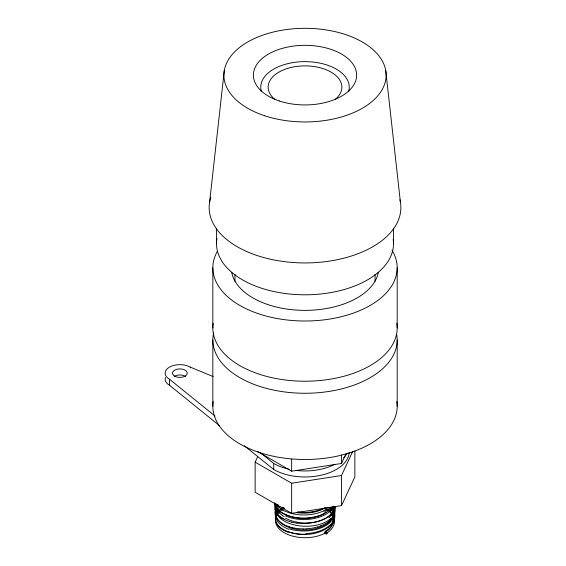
<?xml version="1.0" encoding="UTF-8"?>
<svg xmlns="http://www.w3.org/2000/svg" width="566" height="566" viewBox="0 0 566 566"><rect width="100%" height="100%" fill="white"/><g stroke="black" fill="none" stroke-linecap="round" stroke-linejoin="round"><path stroke-width="0.85" d="M234.961 281.373L234.961 274.361M209.611 202.161L224.292 70.538M354.875 451.031L354.875 476.834L341.51 505.622L291.653 513.334L255.153 492.257L255.153 462.153L257.749 456.557M257.438 451.427L291.653 471.188L341.51 463.476L345.968 453.875M341.51 505.622L341.51 475.518L352.646 451.527M332.695 512.336L330.933 514.345M278.012 511.735L279.724 509.994M331.082 519.432L329.03 521.314M329.193 511.112C335.468 516.708 333.806 528.863 324.827 532.111A1.472 0.821 58.3 0 0 325.91 533.894L327.148 533.08M325.903 512.725L322.995 514.211M315.764 511.155L312.149 511.897M312.856 517.31L309.17 517.848M255.153 462.153L291.653 483.23L341.51 475.518M306.906 528.899L303.213 529.005M292.53 527.788L289.276 526.889M290.075 532.429L287.04 531.361M219.629 425.766L169.446 385.205L169.446 379.185A14.751 8.511 0 0 1 169.446 367.143A14.751 8.511 0 0 1 190.303 367.143L213.113 376.546M284.769 514.345L282.116 512.923M324.827 532.111L325.867 532.712L325.832 531.531A1.472 0.821 58.3 0 1 326.915 533.313A1.472 0.821 58.3 0 1 325.91 533.894M282.809 518.725L280.453 517.175M325.867 508.48L329.157 510.893A29.496 17.03 0 0 0 324.58 507.928M169.446 379.185L215.066 416.06M260.693 452.934L273.732 463.476A44.247 25.541 0 0 0 289.085 469.242M244.399 445.789L273.732 469.497A44.247 25.541 0 0 0 321.24 475.192A44.247 25.541 0 0 0 349.229 452.312M276.357 507.702L275.274 505.742A30.819 16.881 0.2 0 1 274.496 502.693M333.006 509.393L334.067 511.523M275.699 511.706L274.977 509.711M385.736 70.538L400.41 202.161M397.19 267.796L397.19 328.004M397.19 340.046L397.19 406.275M393.497 228.735L393.497 243.713M375.067 274.361L375.067 281.373M341.51 454.873L341.51 463.476M291.653 459.146L291.653 471.188M291.653 483.23L291.653 513.334M284.153 508.537L284.153 508.629A29.496 17.03 0 0 0 284.153 532.712A29.496 17.03 0 0 0 325.867 532.712M273.732 463.476L273.732 469.497M216.523 228.735L216.523 243.713M212.837 267.796L212.837 328.004M212.837 340.046L212.837 406.275M190.303 367.143L190.303 367.893M327.014 533.009A29.51 17.709 -1.6 0 0 333.692 525.305A29.807 18.055 -0.4 0 0 334.301 518.753L333.572 516.595A29.765 17.999 0.8 0 0 329.023 510.596M326.667 508.891A29.248 17.567 1.5 0 1 328.966 510.617M325.457 508.049A29.835 17.815 1.9 0 1 326.731 508.855M279.646 509.959A29.906 16.683 1.9 0 1 282.908 507.582M277.934 511.721A29.941 16.456 0.9 0 0 275.359 517.508A29.382 16.096 0 0 0 275.543 520.501A29.913 16.393 -0.3 0 0 278.083 525.255A29.425 16.195 -1 0 0 279.745 527.017M287.132 531.297A29.963 16.57 -1.4 0 1 279.816 526.988M290.16 532.344A30.026 16.93 -2.2 0 0 300.369 534.12A29.467 16.916 -2.5 0 0 305.796 534.254M334.754 517.048A29.849 17.242 -2.5 0 1 305.767 533.611M334.11 511.523A30.111 18.254 -0.2 0 1 334.782 517.048M331.591 507.327A30.147 18.197 1 0 1 333.07 509.379M277.956 505.799A30.239 16.81 1.7 0 1 278.805 504.907M276.067 508.629A29.701 16.329 0.9 0 1 278.012 505.813M276.031 508.629A30.224 16.584 0.7 0 0 275.019 513.624A30.005 16.435 -0.1 0 0 282.491 523.614M289.36 526.812A30.309 16.817 -1.6 0 1 282.384 523.67M303.227 528.899A30.338 17.185 -2.3 0 1 292.601 527.689M317.526 526.939A30.316 17.596 -2.5 0 1 306.892 528.793M320.837 525.899A29.814 17.567 -2.3 0 1 317.583 527.01M328.945 521.279A30.359 18.027 -2.1 0 1 320.773 525.835M334.775 513.1A30.422 18.345 -1.2 0 1 331.004 519.404M334.796 513.1A29.849 18.091 -0.3 0 0 335.178 509.747A30.231 18.324 0.1 0 0 334.739 506.386M275.005 509.704A30.557 16.754 0.4 0 1 275.472 503.627M280.545 517.14A30.55 16.782 -0.8 0 1 275.748 511.699M291.815 522.135A30.606 17.044 -1.8 0 1 282.908 518.675M296.966 523.175A30.055 17.008 -2.3 0 1 291.759 522.199M306.164 523.444A30.585 17.412 -2.4 0 1 297.009 523.09M324.707 518.569A30.366 17.553 -2.5 0 1 306.156 523.274M330.855 514.317A30.67 18.282 -1.9 0 1 324.813 518.64M335.206 506.888A30.691 18.544 -0.9 0 1 332.624 512.315M282.215 512.874A30.847 16.973 -1 0 1 276.427 507.688M294.44 517.239A30.805 17.221 -1.9 0 1 284.868 514.275M297.978 517.833A30.295 17.171 -2.3 0 1 294.391 517.317M309.142 517.741A30.868 17.652 -2.5 0 1 298.013 517.749M322.91 514.14A30.861 18.084 -2.4 0 1 312.807 517.211M325.804 512.669A30.911 18.487 -1.8 0 0 332.511 507.171A30.352 18.331 -1 0 0 333.339 506.145M302.803 512.322A30.783 16.909 -0.8 0 1 297.348 511.883M284.514 508.24A30.783 16.909 -0.8 0 1 282.533 507.193M312.107 511.798A31.059 17.85 -2.5 0 1 302.782 512.492M323.901 508.162A31.08 18.296 -2.3 0 1 315.701 511.056M288.717 529.267A29.531 16.407 1.7 0 1 280.036 506.697M289.198 528.814A29.531 16.598 -2.1 0 0 327.41 524.618A29.531 17.723 -1.6 0 0 332.865 507.115M330.707 507.66A29.531 17.688 1.7 0 1 328.11 527.279M328.202 527.314A29.531 17.702 -1.6 0 1 288.653 531.835M288.094 532.295A29.531 16.548 -2 0 1 282.752 508.02M330.792 518.371A29.531 16.4 1.7 0 1 293.266 524.654A29.531 16.4 1.7 0 1 276.901 504.285M334.485 506.443A29.531 17.787 -1.3 0 1 328.917 517.699M333.721 506.641A29.531 17.596 2 0 1 329.589 520.31M330.643 520.656A29.531 17.751 -1.5 0 1 292.12 528.425A29.531 17.751 -1.5 0 1 277.651 506.039M334.471 507.115A29.531 17.532 2.1 0 1 316.408 521.923A29.531 17.532 2.1 0 1 285.462 518.166M284.132 519.029A29.531 16.421 -1.7 0 1 282.222 517.897M281.719 518.123A29.531 16.343 -1.5 0 1 276.519 503.973M282.377 515.343A29.531 16.393 1.6 0 1 275.614 503.429M284.182 516.588A29.531 16.379 -1.6 0 1 282.208 515.421M333.424 506.888A29.531 16.456 -1.8 0 1 285.384 515.81M284.224 511.112A29.531 16.357 1.5 0 1 276.972 504.447M323.497 510.928A29.531 16.464 -1.8 0 1 284.663 510.879M325.846 509.817A29.531 17.596 -2 0 1 323.66 511.041M327.693 507.334A29.531 17.68 -1.7 0 1 324.842 509.174M331.209 507.009A29.531 16.456 1.8 0 1 324.757 511.53M325.896 512.258A29.531 17.638 -1.8 0 1 323.794 513.447M324.268 513.758A29.531 17.546 -2.1 0 1 284.012 513.73M283.509 513.942A29.531 16.393 -1.6 0 1 275.6 504.044M323.745 508.721A29.531 17.617 -1.9 0 1 296.414 512.548M328.018 507.327A29.531 17.666 -1.8 0 1 325.379 531.205M324.707 507.921A29.531 16.442 1.8 0 1 325.804 508.516M396.823 323.292A92.173 53.218 0 0 1 305.01 381.222A92.173 53.218 0 0 1 213.198 323.292M392.005 250.207A92.173 53.218 0 0 1 306.333 321.007A92.173 53.218 0 0 1 217.181 251.651M378.357 272.196A73.743 42.57 0 0 1 305.01 310.366A73.743 42.57 0 0 1 231.671 272.196M396.823 401.563A92.173 53.218 0 0 1 305.01 459.493A92.173 53.218 0 0 1 213.198 401.563M396.695 334.548A92.173 53.218 0 0 1 303.659 393.257A92.173 53.218 0 0 1 213.651 332.999M347.17 453.161A44.247 25.541 0 0 1 343.696 457.809M334.86 464.269A44.247 25.541 0 0 1 295.947 470.41M169.446 385.205A14.751 8.511 0 0 1 165.442 377.437M174.215 376.454A7.372 4.259 0 0 1 185.535 376.454M393.172 239.312A88.487 51.089 0 0 1 304.253 294.801A88.487 51.089 0 0 1 216.997 238.435M399.9 199.713A95.859 55.348 0 0 1 302.959 262.921A95.859 55.348 0 0 1 210.8 197.371M261.301 91.112A44.247 25.541 0 0 1 305.01 61.63A44.247 25.541 0 0 1 348.727 91.112M274.63 99.234A36.868 21.289 0 0 1 280.58 71.231A36.868 21.289 0 0 1 329.447 71.231A36.868 21.289 0 0 1 335.39 99.234M175.545 376.609A7.372 4.259 0 0 0 187.205 373.602A7.372 4.259 0 0 0 176.868 369.273A7.372 4.259 0 0 0 175.545 376.609M264.456 115.683A81.115 46.829 0 0 0 386.125 75.129A81.115 46.829 0 0 0 264.456 34.576A81.115 46.829 0 0 0 264.456 115.683M279.208 100.939A51.619 29.8 0 0 0 356.63 75.129A51.619 29.8 0 0 0 279.208 49.32A51.619 29.8 0 0 0 279.208 100.939"/></g></svg>
